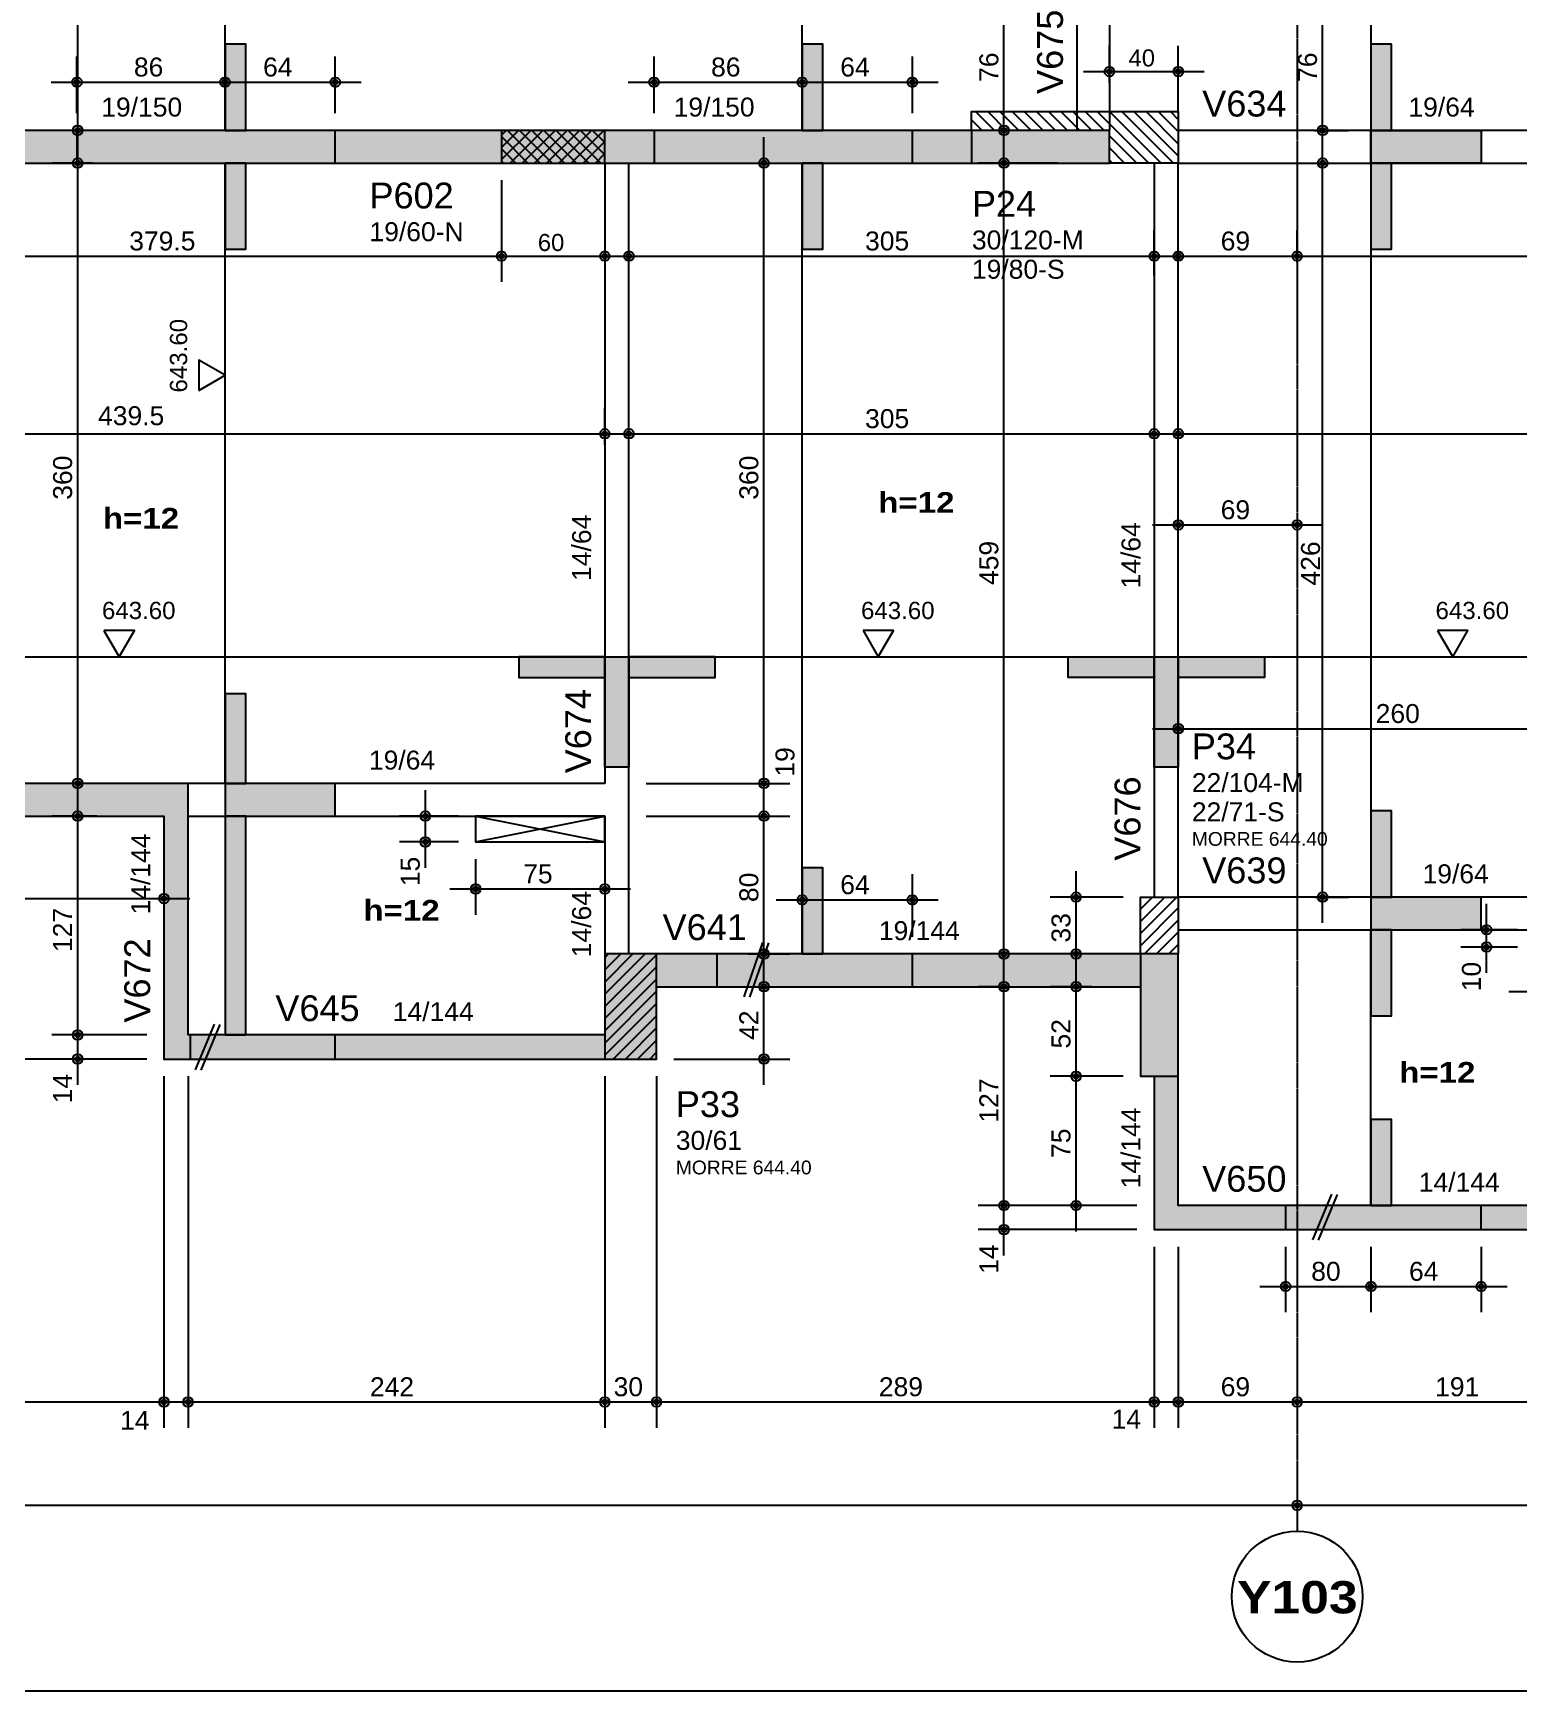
# Model space of a CAD drawing. Extents: x 0 to 7795, y 0 to 4205.
# Drawn here: x 3070 to 3932, y 1625 to 2588 of the extents above; entities that cross this region are included whole.
import ezdxf

# ---------------------------------------------------------------- set-up
doc = ezdxf.new("R2010")
doc.units = 0
doc.header["$MEASUREMENT"] = 0
for name, pattern in [('ESTILO_TQS_0002', [0.4, 0.1, -0.3]), ('ESTILO_TQS_0006', [0.3, 0.2, -0.1]), ('ESTILO_TQS_0007', [2.1, 1.5, -0.2, 0.2, -0.2])]:
    doc.linetypes.add(name, pattern=pattern)
for name, color, linetype in [('MTH-224', 4, 'CONTINUOUS'), ('MTH-230', 1, 'CONTINUOUS'), ('MTH-COTAS7', 31, 'CONTINUOUS'), ('MTH-DIM-PILAR', 3, 'CONTINUOUS'), ('MTH-DIM-VIGA', 3, 'CONTINUOUS'), ('MTH-EIXO-214', 4, 'CONTINUOUS'), ('MTH-FACE-VIGA', 7, 'CONTINUOUS'), ('MTH-HACHURA-PILAR', 1, 'CONTINUOUS'), ('MTH-LINHA-SEÇÃO', 16, 'CONTINUOUS'), ('MTH-PILAR-MORRE', 5, 'CONTINUOUS'), ('MTH-PILAR-NASCE', 5, 'CONTINUOUS'), ('MTH-PILAR-SEGUE', 5, 'CONTINUOUS'), ('MTH-SIMB_COTA', 3, 'CONTINUOUS'), ('MTH-SOMB119', 62, 'CONTINUOUS'), ('MTH-SOMB120', 56, 'CONTINUOUS'), ('MTH-SOMBRA21', 150, 'CONTINUOUS'), ('MTH-SOMBRA25', 253, 'CONTINUOUS'), ('MTH-TIT1-VIGA', 5, 'CONTINUOUS'), ('MTH-TIT2-PILAR', 5, 'CONTINUOUS'), ('MTH-TXT', 4, 'CONTINUOUS'), ('MTH-TXT-NEGRITO', 5, 'CONTINUOUS'), ('MTH-TXT-NOTAS', 3, 'CONTINUOUS'), ('MTH-VIGA-INVERTIDA', 7, 'ESTILO_TQS_0002')]:
    doc.layers.add(name, color=color, linetype=linetype)
doc.styles.add('TQS_ARIAL', font='arial.ttf')
doc.styles.add('TQS_ARIAL_BLACK', font='ariblk.ttf')

msp = doc.modelspace()

# ---------------------------------------------------------------- linework, layer by layer
at = {"layer": 'MTH-224', "linetype": 'Continuous'}
for points in [[(3165.675639, 2380.134453), (3180.974109, 2388.967456), (3165.675639, 2397.799581), (3165.675639, 2380.134453)], [(3110.68312, 2240.790798), (3119.516123, 2225.492328), (3128.348248, 2240.790798), (3110.68312, 2240.790798)], [(3551.425168, 2240.790798), (3560.258172, 2225.492328), (3569.090296, 2240.790798), (3551.425168, 2240.790798)], [(3885.024688, 2240.790798), (3893.857691, 2225.492328), (3902.689816, 2240.790798), (3885.024688, 2240.790798)]]:
    msp.add_lwpolyline(points, dxfattribs=at)
at = {"layer": 'MTH-230', "linetype": 'Continuous'}
for p, q in [((3326.511369, 2133.135498), (3401.511372, 2118.135498)), ((3326.511369, 2118.135498), (3401.511372, 2133.135498))]:
    msp.add_line(p, q, dxfattribs=at)
msp.add_circle((3803.511366, 1680.135501), 38, dxfattribs=at)
at = {"layer": 'MTH-COTAS7', "linetype": 'Continuous'}
for p, q in [((3095.447424, 2516.13677), (3095.447424, 2714.635497)), ((3633.288022, 2516.13677), (3633.288022, 2622.135465)), ((3818.309239, 2516.13677), (3818.309239, 2622.135465)), ((3694.511365, 2558.784439), (3694.511365, 2580.254731)), ((3734.511366, 2541.13677), (3734.511366, 2580.254731)), ((3094.974109, 2541.13677), (3094.974109, 2574.090063)), ((3180.974109, 2557.495457), (3180.974109, 2574.090063)), ((3180.974109, 2557.495457), (3180.974109, 2574.090063)), ((3244.974109, 2541.13677), (3244.974109, 2574.090063)), ((3430.089003, 2541.13677), (3430.089003, 2574.090063)), ((3516.089003, 2557.495457), (3516.089003, 2574.090063)), ((3516.089003, 2557.495457), (3516.089003, 2574.090063)), ((3580.089003, 2541.13677), (3580.089003, 2574.090063)), ((3679.511365, 2565.254731), (3749.511366, 2565.254731)), ((3079.974109, 2559.090063), (3195.974109, 2559.090063)), ((3165.974109, 2559.090063), (3259.974109, 2559.090063)), ((3415.089003, 2559.090063), (3531.089003, 2559.090063)), ((3501.089003, 2559.090063), (3595.089003, 2559.090063)), ((3102.857347, 2531.13677), (3080.447424, 2531.13677)), ((3664.511366, 2531.13677), (3618.288022, 2531.13677)), ((3813.511366, 2531.13677), (3833.309239, 2531.13677)), ((3095.447424, 2137.135501), (3095.447424, 2527.13677)), ((3493.919524, 2137.135501), (3493.919524, 2527.13677)), ((3633.288022, 2038.142044), (3633.288022, 2527.13677)), ((3818.309239, 2071.135503), (3818.309239, 2527.13677)), ((3103.966246, 2512.13677), (3080.447424, 2512.13677)), ((3465.43347, 2512.13677), (3508.919524, 2512.13677)), ((3664.511366, 2512.13677), (3618.288022, 2512.13677)), ((3813.511366, 2512.13677), (3833.309239, 2512.13677)), ((3341.511366, 2502.13677), (3341.511366, 2443.127822)), ((3341.511366, 2492.13677), (3341.511366, 2443.127822)), ((3415.51137, 2446.314718), (3415.51137, 2473.127822)), ((3720.511366, 2447.143058), (3720.511366, 2473.127822)), ((3734.511366, 2431.979805), (3734.511366, 2473.127822)), ((3803.511366, 2454.484193), (3803.511366, 2473.127822)), ((3803.511366, 2454.484193), (3803.511366, 2473.127822)), ((3401.51137, 2469.982877), (3401.51137, 2443.127822)), ((2947.011366, 2458.127822), (3356.511366, 2458.127822)), ((3326.511366, 2458.127822), (3416.51137, 2458.127822)), ((3400.51137, 2458.127822), (3735.511366, 2458.127822)), ((3719.511366, 2458.127822), (3818.511366, 2458.127822)), ((3788.511366, 2458.127822), (4369.512171, 2458.127822)), ((3401.51137, 2348.662419), (3401.51137, 2370.038858)), ((3415.51137, 2338.74127), (3415.51137, 2370.038858)), ((3734.511366, 2334.093981), (3734.511366, 2370.038858)), ((2947.011366, 2355.038858), (3416.51137, 2355.038858)), ((3400.51137, 2355.038858), (3735.511366, 2355.038858)), ((3719.511366, 2355.038858), (4369.512171, 2355.038858)), ((3720.511366, 2346.567543), (3720.511366, 2340.038858)), ((3719.511366, 2302.1355), (3818.511366, 2302.1355)), ((3734.511366, 2171.492328), (3734.511366, 2198.859757)), ((3719.511366, 2183.859757), (4009.510603, 2183.859757)), ((3493.919524, 2118.135501), (3493.919524, 2167.135501)), ((3095.447424, 1991.135501), (3095.447424, 2148.135501)), ((3297.324079, 2103.135498), (3297.324079, 2148.135501)), ((3425.51137, 2152.135501), (3508.919524, 2152.135501)), ((3425.51137, 2152.135501), (3508.919524, 2152.135501)), ((3493.919524, 2038.142044), (3493.919524, 2148.135501)), ((3106.53783, 2133.135501), (3080.447424, 2133.135501)), ((3316.511354, 2133.135501), (3282.324079, 2133.135501)), ((3425.51137, 2133.135501), (3508.919524, 2133.135501)), ((3425.51137, 2133.135501), (3508.919524, 2133.135501)), ((3316.511367, 2118.135498), (3282.324079, 2118.135498)), ((3326.511367, 2108.135498), (3326.511367, 2075.821089)), ((3401.511371, 2108.135498), (3401.511371, 2075.821089)), ((3145.511364, 2105.76788), (3145.511364, 2070.275959)), ((3516.089003, 2088.142044), (3516.089003, 2099.522022)), ((3580.089003, 2063.143101), (3580.089003, 2099.522022)), ((3675.165064, 2038.142044), (3675.165064, 2101.135503)), ((3416.511371, 2090.821089), (3311.511367, 2090.821089)), ((2947.011366, 2085.275959), (3160.511364, 2085.275959)), ((3501.089003, 2084.522022), (3595.089003, 2084.522022)), ((3702.511366, 2086.135503), (3660.165064, 2086.135503)), ((3813.511366, 2086.135503), (3833.309239, 2086.135503)), ((3913.493126, 2042.135503), (3913.493126, 2082.135503)), ((3931.510603, 2067.135503), (3898.493126, 2067.135503)), ((3484.5282, 2053.142044), (3508.919524, 2053.142044)), ((3635.781373, 2053.142044), (3618.288022, 2053.142044)), ((3702.511366, 2053.142044), (3660.165064, 2053.142044)), ((3931.510603, 2057.135503), (3898.493126, 2057.135503)), ((3493.919524, 1977.135501), (3493.919524, 2049.142044)), ((3633.288022, 1892.135505), (3633.288022, 2049.142044)), ((3675.165064, 1967.135493), (3675.165064, 2049.142044)), ((3490.449405, 2034.142044), (3508.919524, 2034.142044)), ((3635.014468, 2034.142044), (3618.288022, 2034.142044)), ((3684.002241, 2034.142044), (3660.165064, 2034.142044)), ((3926.510603, 2031.332882), (4009.510603, 2031.332882)), ((3095.447424, 1977.135501), (3095.447424, 2021.135501)), ((3135.511364, 2006.135501), (3080.447424, 2006.135501)), ((3135.511364, 2006.135501), (3080.447424, 2006.135501)), ((3135.511364, 1992.135501), (3034.019179, 1992.135501)), ((3135.511364, 1992.135501), (3080.447424, 1992.135501)), ((3441.511366, 1992.135501), (3508.919524, 1992.135501)), ((3675.165064, 1892.135505), (3675.165064, 1997.135493)), ((3145.511364, 1982.135501), (3145.511364, 1778.135501)), ((3159.511364, 1982.135501), (3159.511364, 1778.135501)), ((3159.511364, 1982.135501), (3159.511364, 1778.135501)), ((3401.511366, 1982.135501), (3401.511366, 1778.135501)), ((3401.511366, 1982.135501), (3401.511366, 1778.135501)), ((3431.511366, 1982.135501), (3431.511366, 1778.135501)), ((3431.511366, 1982.135501), (3431.511366, 1778.135501)), ((3702.511366, 1982.135493), (3660.165064, 1982.135493)), ((3702.511366, 1982.135493), (3660.165064, 1982.135493)), ((3145.511364, 1972.135501), (3145.511364, 1778.135501)), ((3633.288022, 1878.135505), (3633.288022, 1922.135505)), ((3710.511366, 1907.135505), (3618.288022, 1907.135505)), ((3710.511366, 1907.135505), (3618.288022, 1907.135505)), ((3700.511366, 1907.135505), (3660.165064, 1907.135505)), ((3710.511366, 1893.135505), (3618.288022, 1893.135505)), ((3720.511366, 1883.135505), (3720.511366, 1778.135501)), ((3720.511366, 1883.135505), (3720.511366, 1778.135501)), ((3734.511366, 1883.135505), (3734.511366, 1778.135501)), ((3796.79404, 1883.135501), (3796.79404, 1845.144451)), ((3846.360057, 1883.135501), (3846.360057, 1845.144451)), ((3846.360057, 1883.135501), (3846.360057, 1845.144451)), ((3910.360057, 1883.135501), (3910.360057, 1845.144451)), ((3734.511366, 1873.135505), (3734.511366, 1778.135501)), ((3781.79404, 1860.144451), (3861.360057, 1860.144451)), ((3831.360057, 1860.144451), (3925.360057, 1860.144451)), ((3803.511366, 1806.367839), (3803.511366, 1778.135501)), ((2744.511368, 1793.135501), (3160.511364, 1793.135501)), ((3130.511364, 1793.135501), (3174.511364, 1793.135501)), ((3144.511364, 1793.135501), (3416.511366, 1793.135501)), ((3386.511366, 1793.135501), (3446.511366, 1793.135501)), ((3416.511366, 1793.135501), (3735.511366, 1793.135501)), ((3705.511366, 1793.135501), (3749.511366, 1793.135501)), ((3719.511366, 1793.135501), (3818.511366, 1793.135501)), ((3788.511366, 1793.135501), (4009.510603, 1793.135501)), ((3803.511366, 1796.367839), (3803.511366, 1778.135501)), ((3803.511366, 1746.367839), (3803.511366, 1718.135501)), ((2086.511366, 1733.135501), (3818.511366, 1733.135501)), ((3788.511366, 1733.135501), (4771.511366, 1733.135501)), ((3803.511366, 1739.141617), (3803.511366, 1718.135501)), ((561.511366, 1625.451785), (5343.511366, 1625.451785))]:
    msp.add_line(p, q, dxfattribs=at)
at = {"layer": 'MTH-EIXO-214', "linetype": 'ESTILO_TQS_0007'}
msp.add_line((3803.511366, 3791.636556), (3803.511366, 1718.135501), dxfattribs=at)
at = {"layer": 'MTH-FACE-VIGA', "linetype": 'Continuous'}
for points in [[(3408.51137, 2531.13677), (2962.011366, 2531.13677)], [(3614.511366, 2531.13677), (3408.51137, 2531.13677)], [(4354.512171, 2531.13677), (3734.511366, 2531.13677)], [(2962.011366, 2512.13677), (3401.51137, 2512.13677)], [(3401.51137, 2512.13677), (3401.51137, 2152.135501)], [(3415.51137, 2142.635501), (3415.51137, 2512.13677)], [(3415.51137, 2512.13677), (3614.511366, 2512.13677)], [(3720.511366, 2512.13677), (3720.511366, 2086.135503)], [(3734.511366, 2086.135503), (3734.511366, 2512.13677)], [(3734.511366, 2512.13677), (4354.512171, 2512.13677)], [(3152.511364, 2152.135501), (2962.011366, 2152.135501)], [(3401.51137, 2152.135501), (3152.511364, 2152.135501)], [(3415.51137, 2053.135538), (3415.51137, 2142.635501)], [(2962.011366, 2133.135501), (3145.511364, 2133.135501)], [(3145.511364, 2133.135501), (3145.511364, 1992.135501)], [(3159.511364, 2006.135501), (3159.511364, 2133.135501)], [(3159.511364, 2133.135501), (3401.51137, 2133.135501)], [(3326.511369, 2133.135498), (3326.511369, 2118.135498), (3401.511372, 2118.135498), (3401.511372, 2133.135498), (3326.511369, 2133.135498)], [(3401.51137, 2133.135501), (3401.51137, 2053.135538)], [(3994.510603, 2086.135503), (3734.511366, 2086.135503)], [(3734.511366, 2067.135503), (3994.510603, 2067.135503)], [(3712.511366, 2053.142044), (3431.511366, 2053.142044)], [(3431.511366, 2034.142044), (3712.511366, 2034.142044)], [(3401.511366, 2006.135501), (3159.511364, 2006.135501)], [(3145.511364, 1992.135501), (3401.511366, 1992.135501)], [(3720.511366, 1982.135493), (3720.511366, 1893.135505)], [(3734.511366, 1907.135505), (3734.511366, 1982.135493)], [(3994.510603, 1907.135505), (3734.511366, 1907.135505)], [(3720.511366, 1893.135505), (4008.510603, 1893.135505)]]:
    msp.add_lwpolyline(points, dxfattribs=at)
at = {"layer": 'MTH-HACHURA-PILAR', "linetype": 'Continuous'}
for p, q in [((3616.763295, 2542.13677), (3627.763295, 2531.13677)), ((3623.834362, 2542.13677), (3634.834362, 2531.13677)), ((3630.90543, 2542.13677), (3641.90543, 2531.13677)), ((3637.976498, 2542.13677), (3648.976498, 2531.13677)), ((3645.047566, 2542.13677), (3656.047566, 2531.13677)), ((3652.118634, 2542.13677), (3663.118634, 2531.13677)), ((3659.189701, 2542.13677), (3670.189701, 2531.13677)), ((3666.260769, 2542.13677), (3677.260769, 2531.13677)), ((3673.331837, 2542.13677), (3684.331837, 2531.13677)), ((3680.402905, 2542.13677), (3691.402905, 2531.13677)), ((3687.473973, 2542.13677), (3717.473973, 2512.13677)), ((3694.54504, 2542.13677), (3724.54504, 2512.13677)), ((3701.616108, 2542.13677), (3731.616108, 2512.13677)), ((3708.687176, 2542.13677), (3734.511366, 2516.312579)), ((3715.758244, 2542.13677), (3734.511366, 2523.383647)), ((3722.829312, 2542.13677), (3734.511366, 2530.454715)), ((3729.90038, 2542.13677), (3734.511366, 2537.525783)), ((3341.511366, 2514.196433), (3358.451704, 2531.13677)), ((3341.511366, 2521.2675), (3351.380636, 2531.13677)), ((3341.511366, 2528.338568), (3344.309568, 2531.13677)), ((3344.920582, 2531.13677), (3363.920582, 2512.13677)), ((3346.522771, 2512.13677), (3365.522771, 2531.13677)), ((3351.99165, 2531.13677), (3370.99165, 2512.13677)), ((3353.593839, 2512.13677), (3372.593839, 2531.13677)), ((3359.062718, 2531.13677), (3378.062718, 2512.13677)), ((3360.664907, 2512.13677), (3379.664907, 2531.13677)), ((3366.133785, 2531.13677), (3385.133785, 2512.13677)), ((3367.735975, 2512.13677), (3386.735975, 2531.13677)), ((3373.204853, 2531.13677), (3392.204853, 2512.13677)), ((3374.807043, 2512.13677), (3393.807043, 2531.13677)), ((3380.275921, 2531.13677), (3399.275921, 2512.13677)), ((3381.87811, 2512.13677), (3400.87811, 2531.13677)), ((3387.346989, 2531.13677), (3401.511366, 2516.972392)), ((3394.418057, 2531.13677), (3401.511366, 2524.04346)), ((3614.511366, 2537.31763), (3620.692227, 2531.13677)), ((3341.511366, 2527.474917), (3356.849514, 2512.13677)), ((3388.949178, 2512.13677), (3401.511366, 2524.698958)), ((3694.511365, 2528.028309), (3710.402905, 2512.13677)), ((3694.511365, 2520.957242), (3703.331837, 2512.13677)), ((3341.511366, 2520.40385), (3349.778446, 2512.13677)), ((3341.511366, 2513.332782), (3342.707379, 2512.13677)), ((3396.020246, 2512.13677), (3401.511366, 2517.62789)), ((3694.511365, 2513.886174), (3696.260769, 2512.13677)), ((3712.511366, 2064.952566), (3733.694303, 2086.135503)), ((3712.511366, 2072.023634), (3726.623235, 2086.135503)), ((3712.511366, 2079.094702), (3719.552167, 2086.135503)), ((3712.511366, 2057.881499), (3734.511366, 2079.881499)), ((3714.842979, 2053.142044), (3734.511366, 2072.810431)), ((3721.914047, 2053.142044), (3734.511366, 2065.739363)), ((3401.511366, 2029.724211), (3424.922694, 2053.135538)), ((3401.511366, 2036.795279), (3417.851626, 2053.135538)), ((3401.511366, 2043.866347), (3410.780558, 2053.135538)), ((3401.511366, 2050.937414), (3403.70949, 2053.135538)), ((3401.511366, 2022.653143), (3431.511366, 2052.653143)), ((3728.985115, 2053.142044), (3734.511366, 2058.668295)), ((3401.511366, 2015.582075), (3431.511366, 2045.582075)), ((3401.511366, 2008.511008), (3431.511366, 2038.511008)), ((3401.511366, 2001.43994), (3431.511366, 2031.43994)), ((3401.511366, 1994.368872), (3431.511366, 2024.368872)), ((3406.349063, 1992.135501), (3431.511366, 2017.297804)), ((3413.420131, 1992.135501), (3431.511366, 2010.226736)), ((3420.491199, 1992.135501), (3431.511366, 2003.155669)), ((3427.562266, 1992.135501), (3431.511366, 1996.084601))]:
    msp.add_line(p, q, dxfattribs=at)
at = {"layer": 'MTH-LINHA-SEÇÃO', "linetype": 'Continuous'}
for p, q in [((3846.330198, 3442.635501), (3846.330198, 2531.13677)), ((3516.089003, 2531.13677), (3516.089003, 2756.13551)), ((3180.974109, 2531.13677), (3180.974109, 2699.635497)), ((3846.330198, 2531.13677), (3846.330198, 2067.135503)), ((3180.974109, 2152.135501), (3180.974109, 2512.13677)), ((3516.089003, 2053.142044), (3516.089003, 2512.13677)), ((2962.011366, 2225.492328), (3401.511366, 2225.492328)), ((3401.511366, 2225.492328), (4354.512171, 2225.492328)), ((3482.385181, 2028.179212), (3493.306957, 2059.73101)), ((3485.72239, 2028.027521), (3496.644166, 2059.579318)), ((3846.360057, 1907.135505), (3846.360057, 2067.13656)), ((3163.880313, 1985.880208), (3174.802089, 2012.432006)), ((3167.217522, 1985.728517), (3178.139299, 2012.280314)), ((3812.656235, 1887.171612), (3823.578011, 1913.72341)), ((3815.993444, 1887.019921), (3826.91522, 1913.571718))]:
    msp.add_line(p, q, dxfattribs=at)
for points in [[(3180.974109, 2581.13677), (3180.974109, 2531.13677), (3192.974109, 2531.13677), (3192.974109, 2581.13677), (3180.974109, 2581.13677)], [(3516.089003, 2581.13677), (3516.089003, 2531.13677), (3528.089003, 2531.13677), (3528.089003, 2581.13677), (3516.089003, 2581.13677)], [(3846.330198, 2581.13677), (3846.330198, 2531.13677), (3858.330198, 2531.13677), (3858.330198, 2581.13677), (3846.330198, 2581.13677)], [(3244.974109, 2531.13677), (3094.974109, 2531.13677), (3094.974109, 2512.13677), (3244.974109, 2512.13677), (3244.974109, 2531.13677)], [(3580.089003, 2531.13677), (3430.089003, 2531.13677), (3430.089003, 2512.13677), (3580.089003, 2512.13677), (3580.089003, 2531.13677)], [(3846.330198, 2512.13677), (3846.330198, 2531.13677), (3910.330198, 2531.13677), (3910.330198, 2512.13677), (3846.330198, 2512.13677)], [(3180.974109, 2512.13677), (3180.974109, 2462.13677), (3192.974109, 2462.13677), (3192.974109, 2512.13677), (3180.974109, 2512.13677)], [(3516.089003, 2512.13677), (3516.089003, 2462.13677), (3528.089003, 2462.13677), (3528.089003, 2512.13677), (3516.089003, 2512.13677)], [(3846.330198, 2512.13677), (3846.330198, 2462.13677), (3858.330198, 2462.13677), (3858.330198, 2512.13677), (3846.330198, 2512.13677)], [(3401.51137, 2225.492328), (3351.51137, 2225.492328), (3351.51137, 2213.492328), (3401.51137, 2213.492328), (3401.51137, 2225.492328)], [(3401.51137, 2225.492328), (3415.51137, 2225.492328), (3415.51137, 2161.492328), (3401.51137, 2161.492328), (3401.51137, 2225.492328)], [(3465.511366, 2225.492328), (3415.511366, 2225.492328), (3415.511366, 2213.492328), (3465.511366, 2213.492328), (3465.511366, 2225.492328)], [(3670.511366, 2225.492328), (3720.511366, 2225.492328), (3720.511366, 2213.492328), (3670.511366, 2213.492328), (3670.511366, 2225.492328)], [(3720.511366, 2225.492328), (3734.511366, 2225.492328), (3734.511366, 2161.492328), (3720.511366, 2161.492328), (3720.511366, 2225.492328)], [(3734.511366, 2225.492328), (3784.511366, 2225.492328), (3784.511366, 2213.492328), (3734.511366, 2213.492328), (3734.511366, 2225.492328)], [(3180.974109, 2204.136558), (3180.974109, 2152.136558), (3192.974109, 2152.136558), (3192.974109, 2204.136558), (3180.974109, 2204.136558)], [(3180.974109, 2152.136558), (3180.974109, 2133.136558), (3244.974109, 2133.136558), (3244.974109, 2152.136558), (3180.974109, 2152.136558)], [(3846.330198, 2136.13656), (3846.330198, 2086.13656), (3858.330198, 2086.13656), (3858.330198, 2136.13656), (3846.330198, 2136.13656)], [(3180.974109, 2133.135501), (3180.974109, 2006.135501), (3192.974109, 2006.135501), (3192.974109, 2133.135501), (3180.974109, 2133.135501)], [(3516.089003, 2103.142044), (3516.089003, 2053.142044), (3528.089003, 2053.142044), (3528.089003, 2103.142044), (3516.089003, 2103.142044)], [(3846.330198, 2086.13656), (3846.330198, 2067.13656), (3910.330198, 2067.13656), (3910.330198, 2086.13656), (3846.330198, 2086.13656)], [(3846.360057, 2067.13656), (3846.360057, 2017.13656), (3858.360057, 2017.13656), (3858.360057, 2067.13656), (3846.360057, 2067.13656)], [(3466.522986, 2053.143101), (3466.522986, 2034.143101), (3580.089003, 2034.143101), (3580.089003, 2053.143101), (3466.522986, 2053.143101)], [(3160.761826, 2006.135501), (3160.761826, 1992.135501), (3244.974109, 1992.135501), (3244.974109, 2006.135501), (3160.761826, 2006.135501)], [(3846.360057, 1957.135505), (3846.360057, 1907.135505), (3858.360057, 1907.135505), (3858.360057, 1957.135505), (3846.360057, 1957.135505)], [(3796.79404, 1907.135501), (3796.79404, 1893.135501), (3910.360057, 1893.135501), (3910.360057, 1907.135501), (3796.79404, 1907.135501)]]:
    msp.add_lwpolyline(points, dxfattribs=at)
at = {"layer": 'MTH-PILAR-MORRE', "linetype": 'Continuous'}
for points in [[(3614.511366, 2531.13677), (3614.511366, 2542.13677), (3734.511366, 2542.13677), (3734.511366, 2512.13677), (3694.511365, 2512.13677), (3694.511365, 2531.13677), (3614.511366, 2531.13677)], [(3734.511366, 2053.142044), (3712.511366, 2053.142044), (3712.511366, 2086.135503), (3734.511366, 2086.135503), (3734.511366, 2053.142044)], [(3401.511366, 1992.135501), (3431.511366, 1992.135501), (3431.511366, 2053.135538), (3401.511366, 2053.135538), (3401.511366, 1992.135501)]]:
    msp.add_lwpolyline(points, dxfattribs=at)
at = {"layer": 'MTH-PILAR-NASCE', "linetype": 'Continuous'}
msp.add_lwpolyline([(3401.511366, 2531.13677), (3341.511366, 2531.13677), (3341.511366, 2512.13677), (3401.511366, 2512.13677), (3401.511366, 2531.13677)], dxfattribs=at)
at = {"layer": 'MTH-PILAR-SEGUE', "linetype": 'Continuous'}
for points in [[(3694.511365, 2531.13677), (3614.511366, 2531.13677), (3614.511366, 2512.13677), (3694.511365, 2512.13677), (3694.511365, 2531.13677)], [(3734.511366, 2053.142044), (3712.511366, 2053.142044), (3712.511366, 1982.135493), (3734.511366, 1982.135493), (3734.511366, 2053.142044)]]:
    msp.add_lwpolyline(points, dxfattribs=at)
at = {"layer": 'MTH-SIMB_COTA', "linetype": 'Continuous'}
for centre, radius in [((3094.974109, 2559.090063), 2.8), ((3094.974109, 2559.090063), 1.4), ((3180.974109, 2559.090063), 2.8), ((3180.974109, 2559.090063), 2.8), ((3180.974109, 2559.090063), 1.4), ((3180.974109, 2559.090063), 1.4), ((3244.974109, 2559.090063), 2.8), ((3244.974109, 2559.090063), 1.4), ((3430.089003, 2559.090063), 2.8), ((3430.089003, 2559.090063), 1.4), ((3516.089003, 2559.090063), 2.8), ((3516.089003, 2559.090063), 2.8), ((3516.089003, 2559.090063), 1.4), ((3516.089003, 2559.090063), 1.4), ((3580.089003, 2559.090063), 2.8), ((3580.089003, 2559.090063), 1.4), ((3694.511365, 2565.254731), 2.8), ((3694.511365, 2565.254731), 1.4), ((3734.511366, 2565.254731), 2.8), ((3734.511366, 2565.254731), 1.4), ((3095.447424, 2531.13677), 2.8), ((3095.447424, 2531.13677), 1.4), ((3633.288022, 2531.13677), 2.8), ((3633.288022, 2531.13677), 1.4), ((3818.309239, 2531.13677), 2.8), ((3818.309239, 2531.13677), 1.4), ((3095.447424, 2512.13677), 2.8), ((3095.447424, 2512.13677), 1.4), ((3493.919524, 2512.13677), 2.8), ((3493.919524, 2512.13677), 1.4), ((3633.288022, 2512.13677), 2.8), ((3633.288022, 2512.13677), 1.4), ((3818.309239, 2512.13677), 2.8), ((3818.309239, 2512.13677), 1.4), ((3341.511366, 2458.127822), 2.8), ((3341.511366, 2458.127822), 2.8), ((3341.511366, 2458.127822), 1.4), ((3341.511366, 2458.127822), 1.4), ((3401.51137, 2458.127822), 2.8), ((3401.51137, 2458.127822), 1.4), ((3415.51137, 2458.127822), 2.8), ((3415.51137, 2458.127822), 1.4), ((3720.511366, 2458.127822), 2.8), ((3720.511366, 2458.127822), 1.4), ((3734.511366, 2458.127822), 2.8), ((3734.511366, 2458.127822), 1.4), ((3803.511366, 2458.127822), 2.8), ((3803.511366, 2458.127822), 2.8), ((3803.511366, 2458.127822), 1.4), ((3803.511366, 2458.127822), 1.4), ((3401.51137, 2355.038858), 2.8), ((3415.51137, 2355.038858), 2.8), ((3720.511366, 2355.038858), 2.8), ((3734.511366, 2355.038858), 2.8), ((3401.51137, 2355.038858), 1.4), ((3415.51137, 2355.038858), 1.4), ((3720.511366, 2355.038858), 1.4), ((3734.511366, 2355.038858), 1.4), ((3734.511366, 2302.1355), 2.8), ((3734.511366, 2302.1355), 1.4), ((3803.511366, 2302.1355), 2.8), ((3803.511366, 2302.1355), 1.4), ((3734.511366, 2183.859757), 2.8), ((3734.511366, 2183.859757), 1.4), ((3095.447424, 2152.135501), 2.8), ((3095.447424, 2152.135501), 1.4), ((3493.919524, 2152.135501), 2.8), ((3493.919524, 2152.135501), 2.8), ((3493.919524, 2152.135501), 1.4), ((3493.919524, 2152.135501), 1.4), ((3095.447424, 2133.135501), 2.8), ((3297.324079, 2133.135501), 2.8), ((3493.919524, 2133.135501), 2.8), ((3493.919524, 2133.135501), 2.8), ((3095.447424, 2133.135501), 1.4), ((3297.324079, 2133.135501), 1.4), ((3493.919524, 2133.135501), 1.4), ((3493.919524, 2133.135501), 1.4), ((3297.324079, 2118.135498), 2.8), ((3297.324079, 2118.135498), 1.4), ((3145.511364, 2085.275959), 2.8), ((3326.511367, 2090.821089), 2.8), ((3326.511367, 2090.821089), 1.4), ((3401.511371, 2090.821089), 2.8), ((3401.511371, 2090.821089), 1.4), ((3675.165064, 2086.135503), 2.8), ((3818.309239, 2086.135503), 2.8), ((3145.511364, 2085.275959), 1.4), ((3516.089003, 2084.522022), 2.8), ((3516.089003, 2084.522022), 1.4), ((3580.089003, 2084.522022), 2.8), ((3580.089003, 2084.522022), 1.4), ((3675.165064, 2086.135503), 1.4), ((3818.309239, 2086.135503), 1.4), ((3913.493126, 2067.135503), 2.8), ((3913.493126, 2067.135503), 1.4), ((3913.493126, 2057.135503), 2.8), ((3493.919524, 2053.142044), 2.8), ((3493.919524, 2053.142044), 1.4), ((3633.288022, 2053.142044), 2.8), ((3633.288022, 2053.142044), 1.4), ((3675.165064, 2053.142044), 2.8), ((3675.165064, 2053.142044), 1.4), ((3913.493126, 2057.135503), 1.4), ((3493.919524, 2034.142044), 2.8), ((3493.919524, 2034.142044), 1.4), ((3633.288022, 2034.142044), 2.8), ((3633.288022, 2034.142044), 1.4), ((3675.165064, 2034.142044), 2.8), ((3675.165064, 2034.142044), 1.4), ((3095.447424, 2006.135501), 2.8), ((3095.447424, 2006.135501), 2.8), ((3095.447424, 2006.135501), 1.4), ((3095.447424, 2006.135501), 1.4), ((3095.447424, 1992.135501), 2.8), ((3095.447424, 1992.135501), 1.4), ((3493.919524, 1992.135501), 2.8), ((3493.919524, 1992.135501), 1.4), ((3675.165064, 1982.135493), 2.8), ((3675.165064, 1982.135493), 2.8), ((3675.165064, 1982.135493), 1.4), ((3675.165064, 1982.135493), 1.4), ((3633.288022, 1907.135505), 2.8), ((3633.288022, 1907.135505), 2.8), ((3633.288022, 1907.135505), 1.4), ((3633.288022, 1907.135505), 1.4), ((3675.165064, 1907.135505), 2.8), ((3675.165064, 1907.135505), 1.4), ((3633.288022, 1893.135505), 2.8), ((3633.288022, 1893.135505), 1.4), ((3796.79404, 1860.144451), 2.8), ((3796.79404, 1860.144451), 1.4), ((3846.360057, 1860.144451), 2.8), ((3846.360057, 1860.144451), 2.8), ((3846.360057, 1860.144451), 1.4), ((3846.360057, 1860.144451), 1.4), ((3910.360057, 1860.144451), 2.8), ((3910.360057, 1860.144451), 1.4), ((3145.511364, 1793.135501), 2.8), ((3145.511364, 1793.135501), 2.8), ((3145.511364, 1793.135501), 1.4), ((3145.511364, 1793.135501), 1.4), ((3159.511364, 1793.135501), 2.8), ((3159.511364, 1793.135501), 2.8), ((3159.511364, 1793.135501), 1.4), ((3159.511364, 1793.135501), 1.4), ((3401.511366, 1793.135501), 2.8), ((3401.511366, 1793.135501), 2.8), ((3401.511366, 1793.135501), 1.4), ((3401.511366, 1793.135501), 1.4), ((3431.511366, 1793.135501), 2.8), ((3431.511366, 1793.135501), 2.8), ((3431.511366, 1793.135501), 1.4), ((3431.511366, 1793.135501), 1.4), ((3720.511366, 1793.135501), 2.8), ((3720.511366, 1793.135501), 2.8), ((3720.511366, 1793.135501), 1.4), ((3720.511366, 1793.135501), 1.4), ((3734.511366, 1793.135501), 2.8), ((3734.511366, 1793.135501), 2.8), ((3734.511366, 1793.135501), 1.4), ((3734.511366, 1793.135501), 1.4), ((3803.511366, 1793.135501), 2.8), ((3803.511366, 1793.135501), 2.8), ((3803.511366, 1793.135501), 1.4), ((3803.511366, 1793.135501), 1.4), ((3803.511366, 1733.135501), 2.8), ((3803.511366, 1733.135501), 2.8), ((3803.511366, 1733.135501), 1.4), ((3803.511366, 1733.135501), 1.4)]:
    msp.add_circle(centre, radius, dxfattribs=at)
at = {"layer": 'MTH-SOMB119', "linetype": 'Continuous'}
msp.add_lwpolyline([(3694.511365, 2531.13677), (2199.511367, 2531.13677), (2199.511367, 2512.13677), (3694.511365, 2512.13677), (3694.511365, 2531.13677)], dxfattribs=at)
for points in [[(3694.511365, 2531.13677), (2199.511367, 2531.13677), (2199.511367, 2512.13677)], [(3694.511365, 2531.13677), (2199.511367, 2512.13677), (3694.511365, 2512.13677)], [(3694.511365, 2531.13677), (3694.511365, 2512.13677), (3694.511365, 2531.13677)]]:
    msp.add_solid(points, dxfattribs=at)
at = {"layer": 'MTH-SOMB120', "linetype": 'Continuous'}
for points in [[(5309.511366, 1986.135572), (4634.511366, 1986.135572), (4634.511366, 1907.135154), (4373.512172, 1907.135154), (4373.512172, 1996.135572), (3994.510604, 1996.135572), (3994.510604, 1907.135576), (3734.511366, 1907.135154), (3734.511366, 2053.135533), (3401.511366, 2053.135533), (3401.511366, 2006.135572), (3159.511364, 2006.135572), (3159.511364, 2152.135572), (2745.511368, 2152.135572)], [(2759.511368, 2133.135572), (3145.511364, 2133.135572), (3145.511364, 1992.135533), (3431.511366, 1992.135533)], [(3431.511366, 1992.135533), (3431.511366, 2034.142115), (3712.511366, 2034.142115), (3712.511366, 1982.135526), (3720.511366, 1982.135526), (3720.511366, 1893.135576), (4008.510604, 1893.135154), (4008.510604, 1982.135572), (4359.512172, 1982.135526), (4359.512172, 1893.135154), (4648.511366, 1893.135154), (4648.511366, 1967.135572), (5309.511366, 1967.135572)]]:
    msp.add_lwpolyline(points, dxfattribs=at)
for points in [[(2745.511368, 2152.135572), (2759.511368, 2133.135572), (3159.511364, 2152.135572)], [(2759.511368, 2133.135572), (3145.511364, 2133.135572), (3159.511364, 2152.135572)], [(3159.511364, 2152.135572), (3145.511364, 2133.135572), (3159.511364, 2006.135572)], [(3145.511364, 2133.135572), (3145.511364, 1992.135533), (3159.511364, 2006.135572)], [(3401.511366, 2053.135533), (3401.511366, 2006.135572), (3431.511366, 1992.135533)], [(3401.511366, 2053.135533), (3431.511366, 1992.135533), (3431.511366, 2034.142115)], [(3401.511366, 2053.135533), (3431.511366, 2034.142115), (3734.511366, 2053.135533)], [(3712.511366, 2034.142115), (3734.511366, 2053.135533), (3431.511366, 2034.142115)], [(3720.511366, 1982.135526), (3734.511366, 2053.135533), (3712.511366, 2034.142115)], [(3720.511366, 1982.135526), (3734.511366, 1907.135154), (3734.511366, 2053.135533)], [(3720.511366, 1982.135526), (3712.511366, 2034.142115), (3712.511366, 1982.135526)], [(3159.511364, 2006.135572), (3145.511364, 1992.135533), (3431.511366, 1992.135533)], [(3159.511364, 2006.135572), (3431.511366, 1992.135533), (3401.511366, 2006.135572)], [(3720.511366, 1893.135576), (3734.511366, 1907.135154), (3720.511366, 1982.135526)], [(3720.511366, 1893.135576), (4008.510604, 1893.135154), (3734.511366, 1907.135154)], [(3734.511366, 1907.135154), (4008.510604, 1893.135154), (3994.510604, 1907.135576)]]:
    msp.add_solid(points, dxfattribs=at)
at = {"layer": 'MTH-SOMBRA21', "linetype": 'Continuous'}
for points in [[(3180.974109, 2581.13677), (3180.974109, 2531.13677), (3192.974109, 2531.13677)], [(3180.974109, 2581.13677), (3192.974109, 2531.13677), (3192.974109, 2581.13677)], [(3180.974109, 2581.13677), (3192.974109, 2581.13677), (3180.974109, 2581.13677)], [(3516.089003, 2581.13677), (3516.089003, 2531.13677), (3528.089003, 2531.13677)], [(3516.089003, 2581.13677), (3528.089003, 2531.13677), (3528.089003, 2581.13677)], [(3516.089003, 2581.13677), (3528.089003, 2581.13677), (3516.089003, 2581.13677)], [(3846.330198, 2581.13677), (3846.330198, 2531.13677), (3858.330198, 2531.13677)], [(3846.330198, 2581.13677), (3858.330198, 2531.13677), (3858.330198, 2581.13677)], [(3846.330198, 2581.13677), (3858.330198, 2581.13677), (3846.330198, 2581.13677)], [(3244.974109, 2531.13677), (3094.974109, 2531.13677), (3094.974109, 2512.13677)], [(3244.974109, 2531.13677), (3094.974109, 2512.13677), (3244.974109, 2512.13677)], [(3244.974109, 2531.13677), (3244.974109, 2512.13677), (3244.974109, 2531.13677)], [(3580.089003, 2531.13677), (3430.089003, 2531.13677), (3430.089003, 2512.13677)], [(3580.089003, 2531.13677), (3430.089003, 2512.13677), (3580.089003, 2512.13677)], [(3580.089003, 2531.13677), (3580.089003, 2512.13677), (3580.089003, 2531.13677)], [(3846.330198, 2512.13677), (3846.330198, 2531.13677), (3910.330198, 2531.13677)], [(3846.330198, 2512.13677), (3910.330198, 2531.13677), (3910.330198, 2512.13677)], [(3180.974109, 2512.13677), (3180.974109, 2462.13677), (3192.974109, 2462.13677)], [(3180.974109, 2512.13677), (3192.974109, 2462.13677), (3192.974109, 2512.13677)], [(3180.974109, 2512.13677), (3192.974109, 2512.13677), (3180.974109, 2512.13677)], [(3516.089003, 2512.13677), (3516.089003, 2462.13677), (3528.089003, 2462.13677)], [(3516.089003, 2512.13677), (3528.089003, 2462.13677), (3528.089003, 2512.13677)], [(3516.089003, 2512.13677), (3528.089003, 2512.13677), (3516.089003, 2512.13677)], [(3846.330198, 2512.13677), (3910.330198, 2512.13677), (3846.330198, 2512.13677)], [(3846.330198, 2512.13677), (3846.330198, 2462.13677), (3858.330198, 2462.13677)], [(3846.330198, 2512.13677), (3858.330198, 2462.13677), (3858.330198, 2512.13677)], [(3846.330198, 2512.13677), (3858.330198, 2512.13677), (3846.330198, 2512.13677)], [(3401.51137, 2225.492328), (3351.51137, 2225.492328), (3351.51137, 2213.492328)], [(3401.51137, 2225.492328), (3351.51137, 2213.492328), (3401.51137, 2213.492328)], [(3401.51137, 2225.492328), (3401.51137, 2213.492328), (3401.51137, 2225.492328)], [(3401.51137, 2225.492328), (3415.51137, 2225.492328), (3415.51137, 2161.492328)], [(3401.51137, 2225.492328), (3415.51137, 2161.492328), (3401.51137, 2161.492328)], [(3401.51137, 2225.492328), (3401.51137, 2161.492328), (3401.51137, 2225.492328)], [(3465.511366, 2225.492328), (3415.511366, 2225.492328), (3415.511366, 2213.492328)], [(3465.511366, 2225.492328), (3415.511366, 2213.492328), (3465.511366, 2213.492328)], [(3465.511366, 2225.492328), (3465.511366, 2213.492328), (3465.511366, 2225.492328)], [(3670.511366, 2225.492328), (3720.511366, 2225.492328), (3720.511366, 2213.492328)], [(3670.511366, 2225.492328), (3720.511366, 2213.492328), (3670.511366, 2213.492328)], [(3670.511366, 2225.492328), (3670.511366, 2213.492328), (3670.511366, 2225.492328)], [(3720.511366, 2225.492328), (3734.511366, 2225.492328), (3734.511366, 2161.492328)], [(3720.511366, 2225.492328), (3734.511366, 2161.492328), (3720.511366, 2161.492328)], [(3720.511366, 2225.492328), (3720.511366, 2161.492328), (3720.511366, 2225.492328)], [(3734.511366, 2225.492328), (3784.511366, 2225.492328), (3784.511366, 2213.492328)], [(3734.511366, 2225.492328), (3784.511366, 2213.492328), (3734.511366, 2213.492328)], [(3734.511366, 2225.492328), (3734.511366, 2213.492328), (3734.511366, 2225.492328)], [(3180.974109, 2204.136558), (3180.974109, 2152.136558), (3192.974109, 2152.136558)], [(3180.974109, 2204.136558), (3192.974109, 2152.136558), (3192.974109, 2204.136558)], [(3180.974109, 2204.136558), (3192.974109, 2204.136558), (3180.974109, 2204.136558)], [(3180.974109, 2152.136558), (3180.974109, 2133.136558), (3244.974109, 2133.136558)], [(3180.974109, 2152.136558), (3244.974109, 2133.136558), (3244.974109, 2152.136558)], [(3180.974109, 2152.136558), (3244.974109, 2152.136558), (3180.974109, 2152.136558)], [(3846.330198, 2136.13656), (3846.330198, 2086.13656), (3858.330198, 2086.13656)], [(3846.330198, 2136.13656), (3858.330198, 2086.13656), (3858.330198, 2136.13656)], [(3846.330198, 2136.13656), (3858.330198, 2136.13656), (3846.330198, 2136.13656)], [(3180.974109, 2133.135501), (3180.974109, 2006.135501), (3192.974109, 2006.135501)], [(3180.974109, 2133.135501), (3192.974109, 2006.135501), (3192.974109, 2133.135501)], [(3180.974109, 2133.135501), (3192.974109, 2133.135501), (3180.974109, 2133.135501)], [(3516.089003, 2103.142044), (3516.089003, 2053.142044), (3528.089003, 2053.142044)], [(3516.089003, 2103.142044), (3528.089003, 2053.142044), (3528.089003, 2103.142044)], [(3516.089003, 2103.142044), (3528.089003, 2103.142044), (3516.089003, 2103.142044)], [(3846.330198, 2086.13656), (3846.330198, 2067.13656), (3910.330198, 2067.13656)], [(3846.330198, 2086.13656), (3910.330198, 2067.13656), (3910.330198, 2086.13656)], [(3846.330198, 2086.13656), (3910.330198, 2086.13656), (3846.330198, 2086.13656)], [(3846.360057, 2067.13656), (3846.360057, 2017.13656), (3858.360057, 2017.13656)], [(3846.360057, 2067.13656), (3858.360057, 2017.13656), (3858.360057, 2067.13656)], [(3846.360057, 2067.13656), (3858.360057, 2067.13656), (3846.360057, 2067.13656)], [(3466.522986, 2053.143101), (3466.522986, 2034.143101), (3580.089003, 2034.143101)], [(3466.522986, 2053.143101), (3580.089003, 2034.143101), (3580.089003, 2053.143101)], [(3466.522986, 2053.143101), (3580.089003, 2053.143101), (3466.522986, 2053.143101)], [(3160.761826, 2006.135501), (3160.761826, 1992.135501), (3244.974109, 1992.135501)], [(3160.761826, 2006.135501), (3244.974109, 1992.135501), (3244.974109, 2006.135501)], [(3160.761826, 2006.135501), (3244.974109, 2006.135501), (3160.761826, 2006.135501)], [(3846.360057, 1957.135505), (3846.360057, 1907.135505), (3858.360057, 1907.135505)], [(3846.360057, 1957.135505), (3858.360057, 1907.135505), (3858.360057, 1957.135505)], [(3846.360057, 1957.135505), (3858.360057, 1957.135505), (3846.360057, 1957.135505)], [(3796.79404, 1907.135501), (3796.79404, 1893.135501), (3910.360057, 1893.135501)], [(3796.79404, 1907.135501), (3910.360057, 1893.135501), (3910.360057, 1907.135501)], [(3796.79404, 1907.135501), (3910.360057, 1907.135501), (3796.79404, 1907.135501)]]:
    msp.add_solid(points, dxfattribs=at)
at = {"layer": 'MTH-SOMBRA25', "linetype": 'Continuous'}
for points in [[(3694.511365, 2531.13677), (3614.511366, 2531.13677), (3614.511366, 2512.13677)], [(3694.511365, 2531.13677), (3614.511366, 2512.13677), (3694.511365, 2512.13677)], [(3694.511365, 2531.13677), (3694.511365, 2512.13677), (3694.511365, 2531.13677)], [(3734.511366, 2053.142044), (3712.511366, 2053.142044), (3712.511366, 1982.135493)], [(3734.511366, 2053.142044), (3712.511366, 1982.135493), (3734.511366, 1982.135493)], [(3734.511366, 2053.142044), (3734.511366, 1982.135493), (3734.511366, 2053.142044)]]:
    msp.add_solid(points, dxfattribs=at)
at = {"layer": 'MTH-VIGA-INVERTIDA', "linetype": 'ESTILO_TQS_0006'}
for p, q in [((3675.511365, 2756.13551), (3675.511365, 2531.13677)), ((3694.511365, 2756.135506), (3694.511365, 2531.13677)), ((3401.51137, 2512.13677), (3415.51137, 2512.13677)), ((3159.511364, 2133.135501), (3159.511364, 2152.135501))]:
    msp.add_line(p, q, dxfattribs=at)

# ---------------------------------------------------------------- texts
at = {"layer": 'MTH-COTAS7', "linetype": 'Continuous', "style": 'TQS_ARIAL'}
for s, height, p in [('86', 11, (3128.074109, 2562.390063)), ('64', 11, (3203.074109, 2562.390063)), ('86', 11, (3463.189003, 2562.390063)), ('64', 11, (3538.189003, 2562.390063)), ('40', 9.9, (3705.601366, 2568.224731)), ('379.5', 11, (3125.361366, 2461.427822)), ('305', 11, (3552.611368, 2461.427822)), ('69', 11, (3759.111366, 2461.427822)), ('60', 9.9, (3362.601368, 2461.097822)), ('439.5', 11, (3107.255025, 2360.003037)), ('305', 11, (3552.611368, 2358.338858)), ('69', 11, (3759.111366, 2305.4355)), ('260', 11, (3849.110985, 2187.159757)), ('75', 11, (3354.111369, 2094.121089)), ('64', 11, (3538.189003, 2087.822022)), ('80', 11, (3811.677049, 1863.444451)), ('64', 11, (3868.460057, 1863.444451)), ('242', 11, (3265.111365, 1796.435501)), ('30', 11, (3406.611366, 1796.435501)), ('289', 11, (3560.611366, 1796.435501)), ('69', 11, (3759.111366, 1796.435501)), ('191', 11, (3883.610985, 1796.435501)), ('14', 11, (3120.066109, 1776.951662)), ('14', 11, (3695.799308, 1777.661603))]:
    msp.add_text(s, height=height, dxfattribs=at).set_placement(p)
for s, p in [('76', (3629.988022, 2559.236118)), ('76', (3815.009239, 2559.236118)), ('360', (3092.147424, 2316.736135)), ('360', (3490.619524, 2316.736135)), ('459', (3629.988022, 2267.239407)), ('426', (3816.745355, 2266.953679)), ('19', (3511.600486, 2156.041202)), ('15', (3294.024079, 2092.468835)), ('80', (3490.619524, 2083.238772)), ('127', (3092.147424, 2054.235501)), ('33', (3671.865064, 2059.738773)), ('10', (3910.193126, 2031.46884)), ('42', (3490.619524, 2003.238772)), ('52', (3671.865064, 1998.238768)), ('14', (3092.147424, 1966.468838)), ('127', (3629.988022, 1955.238774)), ('75', (3671.865064, 1934.735499)), ('14', (3629.988022, 1867.468842))]:
    msp.add_text(s, height=11, rotation=90, dxfattribs=at).set_placement(p)
at = {"layer": 'MTH-DIM-PILAR', "linetype": 'Continuous', "style": 'TQS_ARIAL'}
for s, p in [('19/60-N', (3264.849706, 2466.795569)), ('30/120-M', (3614.66316, 2462.029531)), ('19/80-S', (3614.66316, 2445.029531)), ('22/104-M', (3742.357973, 2147.094418)), ('22/71-S', (3742.357973, 2130.094418)), ('30/61', (3442.728089, 1939.415654))]:
    msp.add_text(s, height=11, dxfattribs=at).set_placement(p)
at = {"layer": 'MTH-DIM-VIGA', "linetype": 'Continuous', "style": 'TQS_ARIAL'}
for s, rotation, p in [('19/150', 360, (3109.108515, 2539.13677)), ('19/150', 360, (3441.476468, 2539.13677)), ('14/64', 90, (3393.511366, 2269.61191)), ('14/64', 90, (3712.511366, 2265.232509)), ('19/64', 360, (3264.529893, 2160.135501)), ('14/144', 90, (3137.511364, 2076.03362)), ('14/64', 90, (3393.511366, 2051.197001)), ('14/144', 90, (3712.511366, 1917.010499))]:
    msp.add_text(s, height=11, rotation=rotation, dxfattribs=at).set_placement(p)
for s, p in [('19/64', (3868.113394, 2539.136769)), ('19/64', (3876.316885, 2094.135503)), ('19/144', (3560.618077, 2061.142044)), ('14/144', (3278.386364, 2014.135501)), ('14/144', (3874.112028, 1915.135505))]:
    msp.add_text(s, height=11, dxfattribs=at).set_placement(p)
at = {"layer": 'MTH-PILAR-SEGUE', "linetype": 'Continuous', "style": 'TQS_ARIAL'}
for s, p in [('P24', (3614.66316, 2481.029531)), ('P34', (3742.357973, 2166.094418)), ('P33', (3442.728089, 1958.415654))]:
    msp.add_text(s, height=15, dxfattribs=at).set_placement(p)
at = {"layer": 'MTH-TIT1-VIGA', "linetype": 'Continuous', "style": 'TQS_ARIAL'}
for s, rotation, p in [('V675', 90, (3667.511365, 2552.26177)), ('V674', 90, (3393.51137, 2157.961972)), ('V676', 90, (3712.511366, 2107.260503)), ('V639', 360, (3748.386366, 2094.135503)), ('V672', 90, (3137.511364, 2013.260501)), ('V650', 360, (3748.386366, 1915.135505))]:
    msp.add_text(s, height=15, rotation=rotation, dxfattribs=at).set_placement(p)
for s, p in [('V634', (3748.386366, 2539.13677)), ('V641', (3435.037347, 2061.142044)), ('V645', (3210.213901, 2014.135501))]:
    msp.add_text(s, height=15, dxfattribs=at).set_placement(p)
at = {"layer": 'MTH-TIT2-PILAR', "linetype": 'Continuous', "style": 'TQS_ARIAL'}
msp.add_text('P602', height=15, dxfattribs=at).set_placement((3264.849706, 2485.795569))
at = {"layer": 'MTH-TXT', "linetype": 'Continuous', "style": 'TQS_ARIAL'}
msp.add_text('643.60', height=10, rotation=90, dxfattribs=at).set_placement((3158.974109, 2378.967456))
for p in [(3109.516123, 2247.492328), (3550.258172, 2247.492328), (3883.857691, 2247.492328)]:
    msp.add_text('643.60', height=10, dxfattribs=at).set_placement(p)
at = {"layer": 'MTH-TXT-NEGRITO', "linetype": 'Continuous', "style": 'TQS_ARIAL_BLACK'}
for s, height, p in [('h=12', 12, (3560.265415, 2309.156436)), ('h=12', 12, (3110.064769, 2300.012278)), ('h=12', 12, (3261.308863, 2072.485789)), ('h=12', 12, (3862.759075, 1978.431393)), ('Y103', 18.75, (3768.633967, 1670.43798))]:
    msp.add_text(s, height=height, dxfattribs=at).set_placement(p)
at = {"layer": 'MTH-TXT-NOTAS', "linetype": 'Continuous', "style": 'TQS_ARIAL'}
for p in [(3742.357973, 2115.889391), (3442.728089, 1925.210628)]:
    msp.add_text('MORRE 644.40', height=8, dxfattribs=at).set_placement(p)

doc.saveas('drawing.dxf')
